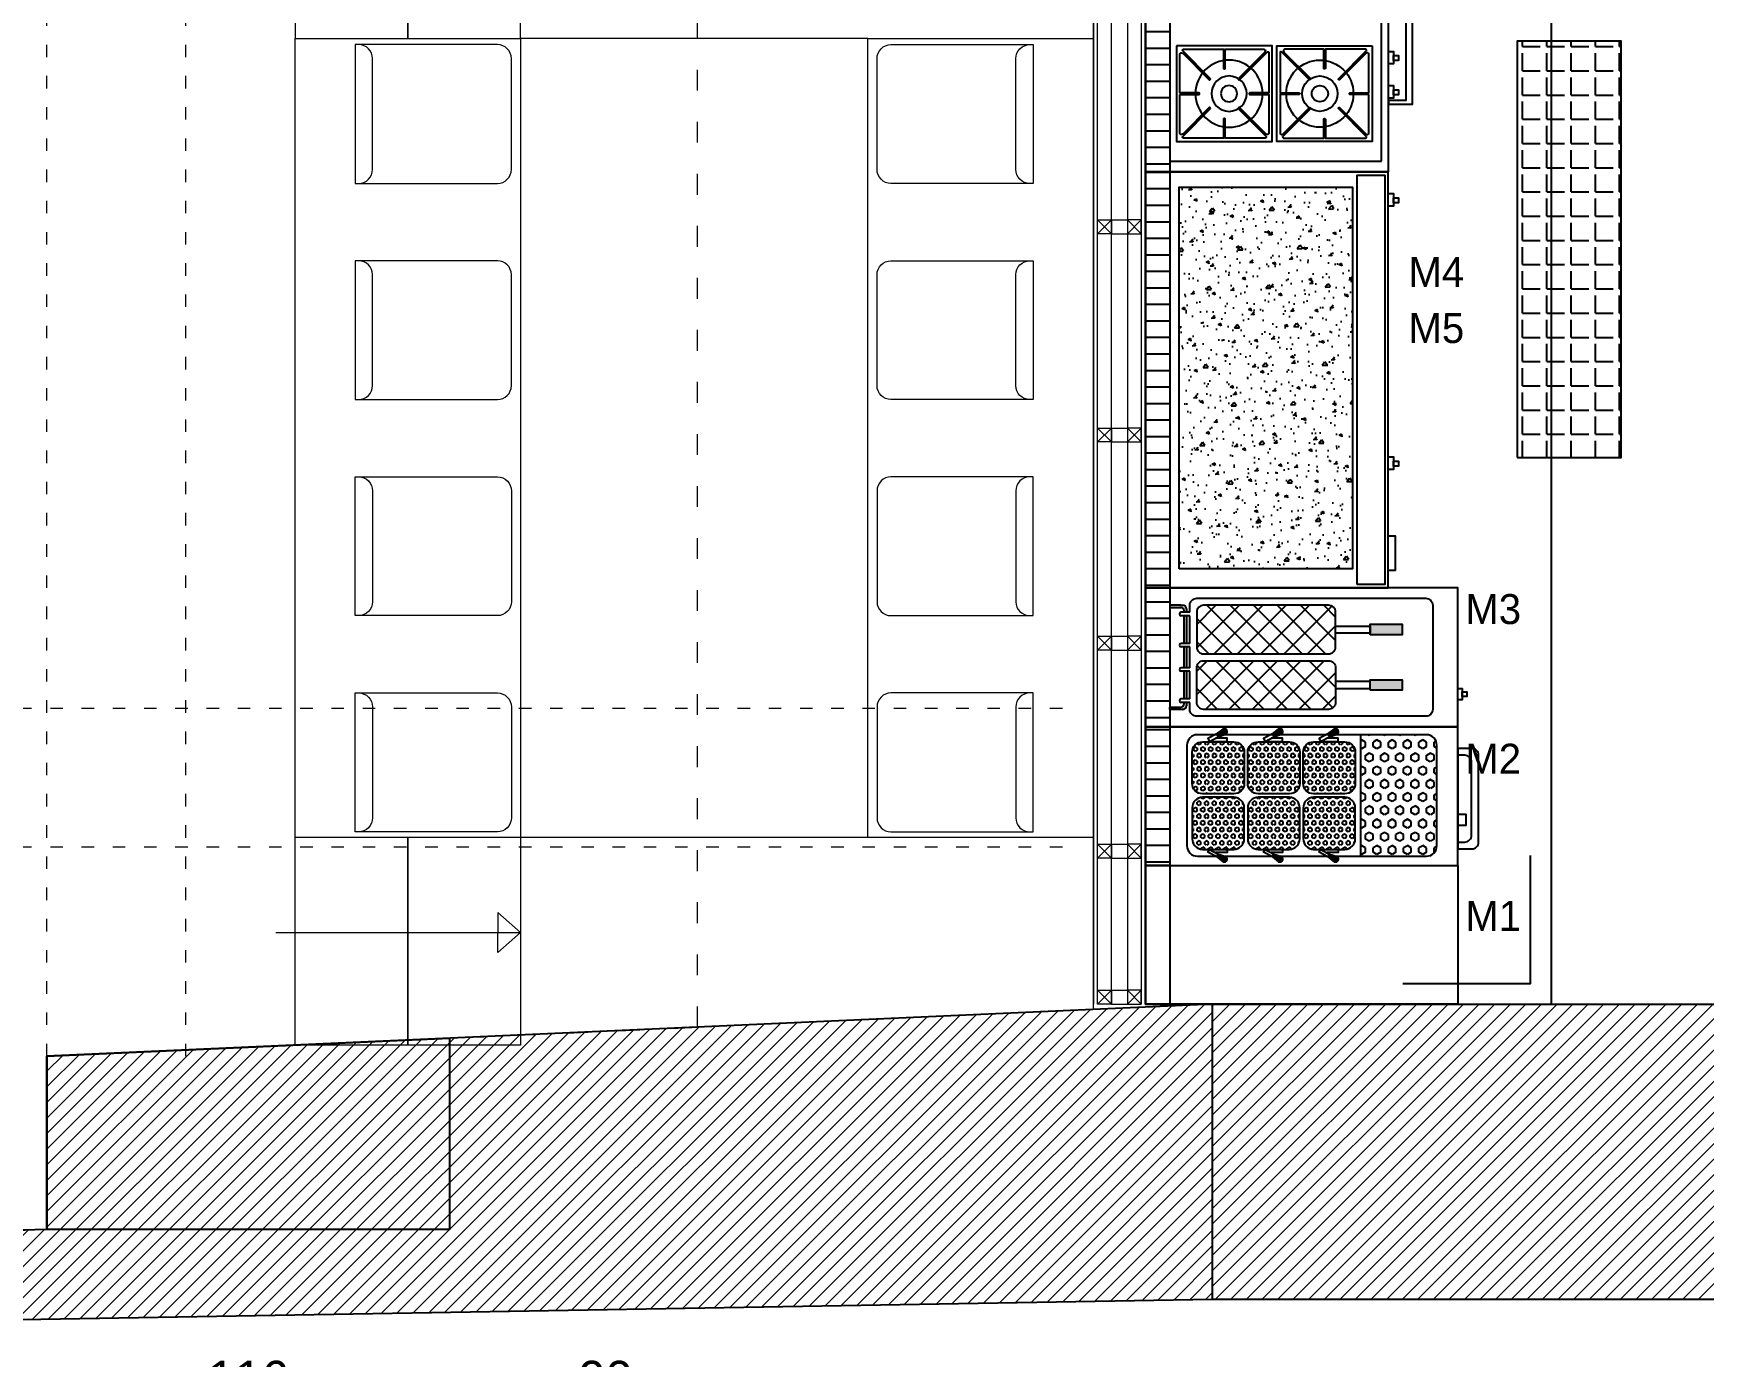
# Model space of a CAD drawing. Header units: inches. Extents: x -48537 to -45698, y 42532 to 44572.
# Drawn here: x -47294.6 to -46813.4, y 43263 to 43644.4 of the extents above; entities that cross this region are included whole.
import ezdxf
from ezdxf.enums import TextEntityAlignment as Align

# ---------------------------------------------------------------- set-up
doc = ezdxf.new("R2010")
doc.units = ezdxf.units.IN
doc.linetypes.add('ACAD_ISO03W100', pattern=[30, 12, -18])
doc.linetypes.add('DOT', pattern=[6.35, 0, -6.35])
for name, color, linetype, lineweight in [('A-KAPI NOKT', 35, 'DOT', 9), ('Auto-AhsapMobilya', 34, 'Continuous', 20), ('Auto-Alcipan', 41, 'Continuous', 20), ('Auto-Duvar', 193, 'Continuous', 25), ('Auto-Silik', 251, 'Continuous', 5), ('Auto-Silik_Cizgiler', 47, 'Continuous', 9), ('Auto-SilikCizgiler', 251, 'Continuous', 9), ('Auto-Tefris', 32, 'Continuous', 9)]:
    doc.layers.add(name, color=color, linetype=linetype, lineweight=lineweight)
doc.layers.add('S2000-002 Çizgi', color=7, linetype='Continuous')
doc.styles.get("Standard").update_dxf_attribs({"font": 'arial.ttf'})
doc.styles.add('TAKSİM', font='GOTHIC.TTF', dxfattribs={"height": 20})
doc.dimstyles.new('ölçü 1_50', dxfattribs={"dimtxt": 10, "dimasz": 5, "dimexe": 2, "dimexo": 5, "dimtad": 1, "dimdec": 0, "dimtxsty": 'Standard', "dimblk": 'ARCHTICK', "dimcen": 2.5, "dimclrd": 256, "dimclre": 256, "dimclrt": 256, "dimadec": 0, "dimazin": 0, "dimtfac": 1, "dimtdec": 0, "dimtmove": 0, "dimatfit": 3, "dimldrblk": 'ARCHTICK', "dimfxl": 1, "dimlwd": -1, "dimlwe": -1, "dimarcsym": 0})
pattern_1 = [(45, (-3543.4763, -4976.5224), (-3.367596, 3.367596), []), (135, (-3543.4763, -4976.5224), (-3.367596, -3.367596), [])]

# ---------------------------------------------------------------- blocks, each defined once
blk = doc.blocks.new('BMGJS')
at = {"layer": 'Auto-Tefris', "ltscale": 2}
blk.add_lwpolyline([(-37691.38, 53779.07), (-37659.38, 53779.07, 0.414214), (-37655.38, 53783.07), (-37655.38, 53824.07), (-37695.38, 53824.07), (-37695.38, 53783.07, 0.414214)], format="xyb", close=True, dxfattribs=at)
blk.add_lwpolyline([(-37695.38, 53824.07), (-37695.38, 53823.07, 0.414214), (-37691.38, 53819.07), (-37659.38, 53819.07, 0.414214), (-37655.38, 53823.07), (-37655.38, 53824.07)], format="xyb", dxfattribs=at)
blk = doc.blocks.new('ghjyuy')
at = {"layer": 'Auto-AhsapMobilya', "linetype": 'Continuous'}
blk.add_line((-52016.95, 52033.5), (-51951.95, 52033.5), dxfattribs=at)
for points in [[(-52187.51, 52301.23), (-52116.95, 52301.23), (-52123.52, 52307.02), (-52123.52, 52301.23)], [(-52187.51, 52301.23), (-52116.95, 52301.23), (-52123.52, 52295.44), (-52123.52, 52301.23)], [(-52187.51, 52006), (-52116.95, 52006), (-52123.52, 52011.79), (-52123.52, 52006)], [(-52187.51, 52006), (-52116.95, 52006), (-52123.52, 52000.22), (-52123.52, 52006)]]:
    blk.add_lwpolyline(points, dxfattribs=at)
at = {"layer": 'Auto-Silik', "linetype": 'Continuous'}
blk.add_line((-52116.95, 52323.5), (-51951.95, 52323.5), dxfattribs=at)
blk.add_lwpolyline([(-51951.95, 52323.5), (-51951.95, 51983.8), (-52181.95, 51973.5), (-52181.95, 52263.73), (-52116.95, 52263.73), (-52116.95, 52033.5), (-52016.95, 52033.5), (-52016.95, 52263.73), (-51951.95, 52263.73)], dxfattribs=at)
for points in [[(-52149.45, 52323.5), (-52181.95, 52323.5), (-52181.95, 52263.73), (-52149.45, 52263.73)], [(-52149.45, 52263.73), (-52116.95, 52263.73), (-52116.95, 52323.5), (-52149.45, 52323.5)], [(-52149.45, 51973.5), (-52181.95, 51973.5), (-52181.95, 52033.5), (-52149.45, 52033.5)], [(-52149.45, 52033.5), (-52116.95, 52033.5), (-52116.95, 51973.5), (-52149.45, 51973.5)]]:
    blk.add_lwpolyline(points, close=True, dxfattribs=at)
at = {"layer": 'Auto-Tefris', "ltscale": 2}
blk.add_lwpolyline([(-52116.95, 52263.73), (-52116.95, 52033.5), (-52016.95, 52033.5), (-52016.95, 52263.73)], close=True, dxfattribs=at)
at = {"layer": 'Auto-Silik'}
for p, rotation in [((1659.44, 89917.34), 90), ((1659.44, 89855.03), 90), ((-105793.33, 14441.97), 270), ((-105793.33, 14379.67), 270)]:
    blk.add_blockref('BMGJS', p, dxfattribs=dict(at, rotation=rotation))
at = {"layer": 'Auto-Silik', "xscale": -1}
for p, rotation in [((-105793.33, 89917.34), 270), ((-105793.33, 89855.03), 270), ((1659.44, 14441.97), 90), ((1659.44, 14379.67), 90)]:
    blk.add_blockref('BMGJS', p, dxfattribs=dict(at, rotation=rotation))
blk = doc.blocks.new('_ARCHTICK')
at = {"color": 0, "linetype": 'ByBlock', "const_width": 0.15}
blk.add_lwpolyline([(-0.5, -0.5), (0.5, 0.5)], dxfattribs=at)
blk = doc.blocks.new('*D33')
at = {"layer": 'Auto-AhsapMobilya', "transparency": 16777216}
for p, q in [((-47290.72, 43255.98), (-47290.72, 43248.98)), ((-47174.72, 43255.98), (-47174.72, 43248.98)), ((-47290.72, 43250.98), (-47174.72, 43250.98))]:
    blk.add_line(p, q, dxfattribs=at)
at = {"layer": 'DEFPOINTS', "color": 0, "linetype": 'Continuous', "transparency": 16777216}
for p in [(-47290.72, 43267.33), (-47174.72, 43267.33), (-47174.72, 43250.98)]:
    blk.add_point(p, dxfattribs=at)
at = {"layer": 'Auto-AhsapMobilya', "linetype": 'Continuous', "transparency": 16777216, "xscale": 5, "yscale": 5, "zscale": 5, "rotation": 180}
blk.add_blockref('_ARCHTICK', (-47290.72, 43250.98), dxfattribs=at)
at = {"layer": 'Auto-AhsapMobilya', "linetype": 'Continuous', "transparency": 16777216, "xscale": 5, "yscale": 5, "zscale": 5}
blk.add_blockref('_ARCHTICK', (-47174.72, 43250.98), dxfattribs=at)
at = {"layer": 'Auto-AhsapMobilya', "linetype": 'Continuous', "transparency": 16777216, "insert": (-47232.72, 43256.71), "char_height": 10, "attachment_point": 5}
blk.add_mtext('116', dxfattribs=at)
blk = doc.blocks.new('*D34')
at = {"layer": 'Auto-AhsapMobilya', "transparency": 16777216}
for p, q in [((-47174.72, 43255.98), (-47174.72, 43248.98)), ((-47084.72, 43255.98), (-47084.72, 43248.98)), ((-47174.72, 43250.98), (-47084.72, 43250.98))]:
    blk.add_line(p, q, dxfattribs=at)
at = {"layer": 'DEFPOINTS', "color": 0, "linetype": 'Continuous', "transparency": 16777216}
for p in [(-47174.72, 43267.33), (-47084.72, 43267.33), (-47084.72, 43250.98)]:
    blk.add_point(p, dxfattribs=at)
at = {"layer": 'Auto-AhsapMobilya', "linetype": 'Continuous', "transparency": 16777216, "xscale": 5, "yscale": 5, "zscale": 5, "rotation": 180}
blk.add_blockref('_ARCHTICK', (-47174.72, 43250.98), dxfattribs=at)
at = {"layer": 'Auto-AhsapMobilya', "linetype": 'Continuous', "transparency": 16777216, "xscale": 5, "yscale": 5, "zscale": 5}
blk.add_blockref('_ARCHTICK', (-47084.72, 43250.98), dxfattribs=at)
at = {"layer": 'Auto-AhsapMobilya', "linetype": 'Continuous', "transparency": 16777216, "insert": (-47129.72, 43256.71), "char_height": 10, "attachment_point": 5}
blk.add_mtext('90', dxfattribs=at)
blk = doc.blocks.new('A$C276B0005')
at = {"layer": 'S2000-002 Çizgi'}
h = blk.add_hatch(dxfattribs=at)
h.set_pattern_fill('ANSI31', color=256, scale=1.5, angle=45, style=0)
h.set_pattern_definition([(90, (-3652.638, -4968.124), (-4.7625, 9e-16), [])])
h.paths.add_polyline_path([(40, 89), (40, 96), (0, 96), (0, 89)])
h = blk.add_hatch(dxfattribs=at)
h.set_pattern_fill('HEX', color=256, scale=0.2, style=0)
h.set_pattern_definition([(0, (-3709.3885, -4944.9235), (0, 1.099852), [0.635, -1.27]), (120, (-3709.3885, -4944.9235), (-0.95249977, -0.549926), [0.635, -1.27]), (60, (-3708.7535, -4944.9235), (-0.95249977, 0.549926), [0.635, -1.27])])
h.paths.add_polyline_path([(7.64, 82.53, 0.414214), (4.64, 79.53), (4.64, 70.53, 0.414214), (7.64, 67.53), (16.64, 67.53, 0.414214), (19.64, 70.53), (19.64, 79.53, 0.414214), (16.64, 82.53)])
h = blk.add_hatch(dxfattribs=at)
h.set_pattern_fill('HEX', color=256, scale=0.2, style=0)
h.set_pattern_definition([(180, (3749.6625, -4944.9235), (0, 1.099852), [0.635, -1.27]), (60, (3749.6625, -4944.9235), (0.95249977, -0.549926), [0.635, -1.27]), (120, (3749.0275, -4944.9235), (0.95249977, 0.549926), [0.635, -1.27])])
h.paths.add_polyline_path([(23.64, 82.53, 0.414214), (20.64, 79.53), (20.64, 70.53, 0.414214), (23.64, 67.53), (32.64, 67.53, 0.414214), (35.64, 70.53), (35.64, 79.53, 0.414214), (32.64, 82.53)])
for points in [[(3.29, 75.03), (2.46, 75.46), (1.08, 73.64, 1), (2.56, 72.86)], [(37.81, 72.86, 1), (39.28, 73.64), (37.9, 75.46), (37.07, 75.03)], [(3.29, 58.99), (2.46, 59.43), (1.08, 57.61, 1), (2.56, 56.83)], [(37.81, 56.83, 1), (39.28, 57.61), (37.9, 59.43), (37.07, 58.99)], [(3.29, 42.96), (2.46, 43.4), (1.08, 41.58, 1), (2.56, 40.79)], [(37.81, 40.79, 1), (39.28, 41.58), (37.9, 43.4), (37.07, 42.96)]]:
    blk.add_hatch(color=256, dxfattribs=at).paths.add_polyline_path(points)
h = blk.add_hatch(dxfattribs=at)
h.set_pattern_fill('HEX', color=256, scale=0.2, style=0)
h.set_pattern_definition([(0, (-3709.3885, -4960.9235), (0, 1.099852), [0.635, -1.27]), (120, (-3709.3885, -4960.9235), (-0.95249977, -0.549926), [0.635, -1.27]), (60, (-3708.7535, -4960.9235), (-0.95249977, 0.549926), [0.635, -1.27])])
h.paths.add_polyline_path([(7.64, 66.53, 0.414214), (4.64, 63.53), (4.64, 54.53, 0.414214), (7.64, 51.53), (16.64, 51.53, 0.414214), (19.64, 54.53), (19.64, 63.53, 0.414214), (16.64, 66.53)])
h = blk.add_hatch(dxfattribs=at)
h.set_pattern_fill('HEX', color=256, scale=0.2, style=0)
h.set_pattern_definition([(180, (3749.6625, -4960.9235), (0, 1.099852), [0.635, -1.27]), (60, (3749.6625, -4960.9235), (0.95249977, -0.549926), [0.635, -1.27]), (120, (3749.0275, -4960.9235), (0.95249977, 0.549926), [0.635, -1.27])])
h.paths.add_polyline_path([(23.64, 66.53, 0.414214), (20.64, 63.53), (20.64, 54.53, 0.414214), (23.64, 51.53), (32.64, 51.53, 0.414214), (35.64, 54.53), (35.64, 63.53, 0.414214), (32.64, 66.53)])
h = blk.add_hatch(dxfattribs=at)
h.set_pattern_fill('HEX', color=256, scale=0.2, style=0)
h.set_pattern_definition([(0, (-3709.3885, -4976.9235), (0, 1.099852), [0.635, -1.27]), (120, (-3709.3885, -4976.9235), (-0.95249977, -0.549926), [0.635, -1.27]), (60, (-3708.7535, -4976.9235), (-0.95249977, 0.549926), [0.635, -1.27])])
h.paths.add_polyline_path([(7.64, 50.53, 0.414214), (4.64, 47.53), (4.64, 38.53, 0.414214), (7.64, 35.53), (16.64, 35.53, 0.414214), (19.64, 38.53), (19.64, 47.53, 0.414214), (16.64, 50.53)])
h = blk.add_hatch(dxfattribs=at)
h.set_pattern_fill('HEX', color=256, scale=0.2, style=0)
h.set_pattern_definition([(180, (3749.6625, -4976.9235), (0, 1.099852), [0.635, -1.27]), (60, (3749.6625, -4976.9235), (0.95249977, -0.549926), [0.635, -1.27]), (120, (3749.0275, -4976.9235), (0.95249977, 0.549926), [0.635, -1.27])])
h.paths.add_polyline_path([(23.64, 50.53, 0.414214), (20.64, 47.53), (20.64, 38.53, 0.414214), (23.64, 35.53), (32.64, 35.53, 0.414214), (35.64, 38.53), (35.64, 47.53, 0.414214), (32.64, 50.53)])
h = blk.add_hatch(dxfattribs=at)
h.set_pattern_fill('HEX', color=256, scale=0.4, style=0)
h.set_pattern_definition([(0, (-3709.8885, -4938.4235), (0, 2.199704), [1.27, -2.54]), (120, (-3709.8885, -4938.4235), (-1.90499954, -1.099852), [1.27, -2.54]), (60, (-3708.6185, -4938.4235), (-1.90499954, 1.099852), [1.27, -2.54])])
h.paths.add_polyline_path([(2.68, 34.03), (2.68, 15.03, 0.414214), (5.68, 12.03), (34.68, 12.03, 0.414214), (37.68, 15.03), (37.68, 34.03)])
for p, q in [((2.46, 75.46), (1.08, 73.64)), ((2.46, 75.46), (3.29, 75.03)), ((3.29, 75.03), (2.56, 72.86)), ((37.9, 75.46), (37.07, 75.03)), ((37.07, 75.03), (37.81, 72.86)), ((37.9, 75.46), (39.28, 73.64)), ((2.46, 59.43), (1.08, 57.61)), ((2.46, 59.43), (3.29, 58.99)), ((3.29, 58.99), (2.56, 56.83)), ((37.9, 59.43), (37.07, 58.99)), ((37.07, 58.99), (37.81, 56.83)), ((37.9, 59.43), (39.28, 57.61)), ((2.46, 43.4), (1.08, 41.58)), ((2.46, 43.4), (3.29, 42.96)), ((37.9, 43.4), (37.07, 42.96)), ((37.9, 43.4), (39.28, 41.58)), ((3.29, 42.96), (2.56, 40.79)), ((37.07, 42.96), (37.81, 40.79)), ((37.68, 34.03), (2.68, 34.03))]:
    blk.add_line(p, q, dxfattribs=at)
for points in [[(0, 6), (40, 6), (40, 96), (0, 96)], [(0, 96), (40, 96), (40, 89), (0, 89)], [(11.5, 6), (14.78, 6), (14.78, 3.69), (11.5, 3.69)]]:
    blk.add_lwpolyline(points, close=True, dxfattribs=at)
for points in [[(37.68, 34.03), (37.68, 81.03, 0.414214), (34.68, 84.03), (5.68, 84.03, 0.414214), (2.68, 81.03), (2.68, 43.68)], [(2.68, 43.68), (2.68, 15.03, 0.414214), (5.68, 12.03), (34.68, 12.03, 0.414214), (37.68, 15.03), (37.68, 43.6)]]:
    blk.add_lwpolyline(points, format="xyb", dxfattribs=at)
for points in [[(7.64, 67.53), (16.64, 67.53, 0.414214), (19.64, 70.53), (19.64, 79.53, 0.414214), (16.64, 82.53), (7.64, 82.53, 0.414214), (4.64, 79.53), (4.64, 70.53, 0.414214)], [(32.64, 67.53), (23.64, 67.53, -0.414214), (20.64, 70.53), (20.64, 79.53, -0.414214), (23.64, 82.53), (32.64, 82.53, -0.414214), (35.64, 79.53), (35.64, 70.53, -0.414214)], [(7.64, 51.53), (16.64, 51.53, 0.414214), (19.64, 54.53), (19.64, 63.53, 0.414214), (16.64, 66.53), (7.64, 66.53, 0.414214), (4.64, 63.53), (4.64, 54.53, 0.414214)], [(32.64, 51.53), (23.64, 51.53, -0.414214), (20.64, 54.53), (20.64, 63.53, -0.414214), (23.64, 66.53), (32.64, 66.53, -0.414214), (35.64, 63.53), (35.64, 54.53, -0.414214)], [(7.64, 35.53), (16.64, 35.53, 0.414214), (19.64, 38.53), (19.64, 47.53, 0.414214), (16.64, 50.53), (7.64, 50.53, 0.414214), (4.64, 47.53), (4.64, 38.53, 0.414214)], [(32.64, 35.53), (23.64, 35.53, -0.414214), (20.64, 38.53), (20.64, 47.53, -0.414214), (23.64, 50.53), (32.64, 50.53, -0.414214), (35.64, 47.53), (35.64, 38.53, -0.414214)], [(6.75, 0), (31.75, 0, 0.414214), (33.75, 2), (33.75, 6), (4.75, 6), (4.75, 2, 0.414214)], [(8.75, 2), (29.75, 2, 0.414214), (31.75, 4), (31.75, 6), (6.75, 6), (6.75, 4, 0.414214)]]:
    blk.add_lwpolyline(points, format="xyb", close=True, dxfattribs=at)
for points in [[(2.46, 75.46), (3.81, 78.01), (4.64, 77.57), (3.29, 75.03)], [(4.64, 77.57), (4.64, 72.49), (3.71, 72.49), (3.71, 75.81)], [(37.9, 75.46), (36.55, 78.01), (35.72, 77.57), (37.07, 75.03)], [(35.72, 77.57), (35.72, 72.49), (36.66, 72.49), (36.66, 75.81)], [(4.64, 73.08), (4.64, 72.49)], [(35.72, 73.08), (35.72, 72.49)], [(2.46, 59.43), (3.81, 61.97), (4.64, 61.54), (3.29, 58.99)], [(4.64, 61.54), (4.64, 56.46), (3.71, 56.46), (3.71, 59.78)], [(37.9, 59.43), (36.55, 61.97), (35.72, 61.54), (37.07, 58.99)], [(35.72, 61.54), (35.72, 56.46), (36.66, 56.46), (36.66, 59.78)], [(4.64, 57.05), (4.64, 56.46)], [(35.72, 57.05), (35.72, 56.46)], [(2.46, 43.4), (3.81, 45.94), (4.64, 45.51), (3.29, 42.96)], [(4.64, 45.51), (4.64, 40.43), (3.71, 40.43), (3.71, 43.75)], [(37.9, 43.4), (36.55, 45.94), (35.72, 45.51), (37.07, 42.96)], [(35.72, 45.51), (35.72, 40.43), (36.66, 40.43), (36.66, 43.75)], [(4.64, 41.02), (4.64, 40.43)], [(35.72, 41.02), (35.72, 40.43)]]:
    blk.add_lwpolyline(points, dxfattribs=at)
for centre, start, end in [((1.82, 73.25), 133.494, 350.6199), ((38.54, 73.25), 189.3801, 46.506), ((1.82, 57.22), 133.494, 350.6199), ((38.54, 57.22), 189.3801, 46.506), ((1.82, 41.19), 133.494, 350.6199), ((38.54, 41.19), 189.3801, 46.506)]:
    blk.add_arc(centre, 0.835, start, end, dxfattribs=at)
blk = doc.blocks.new('A$C755B416A')
at = {"layer": 'S2000-002 Çizgi'}
h = blk.add_hatch(dxfattribs=at)
h.set_pattern_fill('ANSI31', color=256, scale=1.5, angle=45, style=0)
h.set_pattern_definition([(90, (-3458.603, -4973.7387), (-4.7625, 9e-16), [])])
h.paths.add_polyline_path([(0, 92.62), (0, 85.62), (40, 85.62), (40, 92.62)])
h = blk.add_hatch(color=256, dxfattribs=at)
h.paths.add_polyline_path([(35, 81.8), (35, 82.44), (35, 85.62), (34.36, 85.62), (34.36, 82.44, -0.414214), (33.36, 81.44), (33, 81.44), (33, 80.8), (34, 80.8, 0.414214)])
h.paths.add_polyline_path([(32, 81.44), (24, 81.44), (24, 80.8), (32, 80.8)])
h.paths.add_polyline_path([(23, 81.44), (17, 81.44), (17, 80.8), (23, 80.8)])
h.paths.add_polyline_path([(16, 81.44), (8, 81.44), (8, 80.8), (16, 80.8)])
h.paths.add_polyline_path([(5.64, 82.44), (5.64, 85.62), (5, 85.62), (5, 81.8, 0.414214), (6, 80.8), (6.64, 80.8), (7, 80.8), (7, 81.44), (6.64, 81.44, -0.414214)])
h = blk.add_hatch(dxfattribs=at)
h.set_pattern_fill('ANSI37', color=256, scale=1.5, style=0)
h.set_pattern_definition(pattern_1)
h.paths.add_polyline_path([(19, 75.84, 0.414214), (17, 77.84), (7, 77.84, 0.414214), (5, 75.84), (5, 39.84, 0.414214), (7, 37.84), (17, 37.84, 0.414214), (19, 39.84)])
h = blk.add_hatch(dxfattribs=at)
h.set_pattern_fill('ANSI37', color=256, scale=1.5, style=0)
h.set_pattern_definition(pattern_1)
h.paths.add_polyline_path([(35, 75.84, 0.414214), (33, 77.84), (23, 77.84, 0.414214), (21, 75.84), (21, 39.84, 0.414214), (23, 37.84), (33, 37.84, 0.414214), (35, 39.84)])
for points in [[(10.49, 27.84), (13.51, 27.84), (13.51, 18.68), (10.49, 18.68)], [(26.49, 27.84), (29.51, 27.84), (29.51, 18.68), (26.49, 18.68)]]:
    blk.add_hatch(color=256, dxfattribs=at).paths.add_polyline_path(points)
for p, q in [((5, 81.8), (5, 85.62)), ((5, 85.62), (5.64, 85.62)), ((5.64, 85.62), (5.64, 82.44)), ((7, 79.84), (7, 82.32)), ((8, 79.84), (8, 82.32)), ((16, 79.84), (16, 82.32)), ((17, 79.84), (17, 82.32)), ((23, 79.84), (23, 82.32)), ((24, 79.84), (24, 82.32)), ((32, 79.84), (32, 82.32)), ((33, 79.84), (33, 82.32)), ((34.36, 85.62), (34.36, 82.44)), ((35, 85.62), (34.36, 85.62)), ((35, 82.44), (35, 85.62)), ((35, 82.44), (35, 81.8)), ((6.64, 80.8), (6, 80.8)), ((6.64, 81.44), (7, 81.44)), ((7, 80.8), (6.64, 80.8)), ((8, 81.44), (16, 81.44)), ((16, 80.8), (8, 80.8)), ((17, 81.44), (23, 81.44)), ((23, 80.8), (17, 80.8)), ((24, 81.44), (32, 81.44)), ((32, 80.8), (24, 80.8)), ((33, 81.44), (33.36, 81.44)), ((34, 80.8), (33, 80.8))]:
    blk.add_line(p, q, dxfattribs=at)
for points in [[(0, 2.62), (40, 2.62), (40, 92.62), (0, 92.62)], [(0, 92.62), (40, 92.62), (40, 85.62), (0, 85.62)], [(11, 37.84), (11, 27.84), (13, 27.84), (13, 37.84)], [(29, 37.84), (29, 27.84), (27, 27.84), (27, 37.84)], [(10.49, 27.84), (13.51, 27.84), (13.51, 18.68), (10.49, 18.68)], [(26.49, 27.84), (29.51, 27.84), (29.51, 18.68), (26.49, 18.68)], [(7.71, 2.62), (10.99, 2.62), (10.99, 1.31), (7.71, 1.31)], [(8.7, 1.31), (10.01, 1.31), (10.01, 0), (8.7, 0)]]:
    blk.add_lwpolyline(points, close=True, dxfattribs=at)
for points in [[(29, 9.84), (5, 9.84, -0.414214), (3, 11.84), (3, 77.84, -0.414214), (5, 79.84), (7, 79.84)], [(33, 79.84), (35, 79.84, -0.414214), (37, 77.84), (37, 11.84, -0.414214), (35, 9.84), (29, 9.84)]]:
    blk.add_lwpolyline(points, format="xyb", dxfattribs=at)
for points in [[(7, 77.84), (17, 77.84, -0.414214), (19, 75.84), (19, 39.84, -0.414214), (17, 37.84), (7, 37.84, -0.414214), (5, 39.84), (5, 75.84, -0.414214)], [(33, 77.84), (23, 77.84, 0.414214), (21, 75.84), (21, 39.84, 0.414214), (23, 37.84), (33, 37.84, 0.414214), (35, 39.84), (35, 75.84, 0.414214)]]:
    blk.add_lwpolyline(points, format="xyb", close=True, dxfattribs=at)
for points in [[(8, 79.84), (16, 79.84)], [(17, 79.84), (23, 79.84)], [(24, 79.84), (32, 79.84)]]:
    blk.add_lwpolyline(points, dxfattribs=at)
for centre, radius, start, end in [((6.64, 82.44), 1, 180, 270), ((7.5, 82.32), 0.5, 0, 180), ((16.5, 82.32), 0.5, 0, 180), ((23.5, 82.32), 0.5, 0, 180), ((32.5, 82.32), 0.5, 0, 180), ((33.36, 82.44), 1, 270, 0), ((6, 81.8), 1, 180, 270), ((34, 81.8), 1, 270, 0)]:
    blk.add_arc(centre, radius, start, end, dxfattribs=at)
blk = doc.blocks.new('A$C604B7618')
at = {"layer": 'S2000-002 Çizgi'}
blk.add_lwpolyline([(0, 30.57), (30.57, 30.57), (30.57, 0), (0, 0), (0, 30.57)], dxfattribs=at)
blk.add_lwpolyline([(15.55, 29.52), (15.55, 23.44, -0.414214), (15.34, 23.23), (15.23, 23.23, -0.414214), (15.02, 23.44), (15.02, 29.52), (2.68, 29.52, 0.668179), (2.31, 28.63), (10.81, 20.13, -0.810443), (10.38, 19.82), (1.59, 28.61, 0.668179), (1.05, 28.39), (1.05, 15.55), (7.13, 15.55, -0.414214), (7.34, 15.34), (7.34, 15.23, -0.414214), (7.13, 15.02), (1.05, 15.02), (1.05, 2.68, 0.668179), (1.94, 2.31), (10.43, 10.81, -0.810443), (10.75, 10.38), (1.96, 1.59, 0.668179), (2.18, 1.05), (15.02, 1.05), (15.02, 7.13, -0.414214), (15.23, 7.34), (15.34, 7.34, -0.414214), (15.55, 7.13), (15.55, 1.05), (27.88, 1.05, 0.668179), (28.26, 1.94), (19.76, 10.43, -0.810443), (20.19, 10.75), (28.98, 1.96, 0.668179), (29.52, 2.18), (29.52, 15.02), (23.44, 15.02, -0.414214), (23.23, 15.23), (23.23, 15.34, -0.414214), (23.44, 15.55), (29.52, 15.55), (29.52, 28.39, 0.668179), (28.98, 28.61), (20.19, 19.82, -0.810443), (19.76, 20.13), (28.26, 28.63, 0.668179), (27.88, 29.52)], format="xyb", close=True, dxfattribs=at)
for radius in [10.75, 5.66, 2.6]:
    blk.add_circle((15.28, 13.8), radius, dxfattribs=at)
blk = doc.blocks.new('A$C65570A91')
at = {"layer": 'S2000-002 Çizgi'}
h = blk.add_hatch(dxfattribs=at)
h.set_pattern_fill('ANSI31', color=256, scale=1.5, angle=45, style=0)
h.set_pattern_definition([(90, (-2508.419, -6408.717), (-4.7625, 9e-16), [])])
h.paths.add_polyline_path([(0, 77), (0, 70), (80, 70), (80, 77)])
for points in [[(80, 70), (0, 70), (0, 77), (80, 77)], [(0, 7), (80, 7), (80, 77), (0, 77)], [(3, 9), (77, 9), (77, 70), (3, 70)], [(21.2, 7), (24.84, 7), (24.84, 5.54), (21.2, 5.54)], [(22.17, 5.54), (23.62, 5.54), (23.62, 4.08), (22.17, 4.08)], [(31.05, 7), (34.69, 7), (34.69, 5.54), (31.05, 5.54)], [(32.02, 5.54), (33.47, 5.54), (33.47, 4.08), (32.02, 4.08)], [(44.56, 7), (48.2, 7), (48.2, 5.54), (44.56, 5.54)], [(45.52, 5.54), (46.98, 5.54), (46.98, 4.08), (45.52, 4.08)], [(55.2, 7), (58.84, 7), (58.84, 5.54), (55.2, 5.54)], [(56.16, 5.54), (57.62, 5.54), (57.62, 4.08), (56.16, 4.08)]]:
    blk.add_lwpolyline(points, close=True, dxfattribs=at)
blk.add_lwpolyline([(19.49, 7), (19.49, 0), (60.51, 0), (60.51, 7), (59.51, 7), (59.51, 2), (20.49, 2), (20.49, 7), (19.49, 7)], dxfattribs=at)
at = {"layer": 'S2000-002 Çizgi', "yscale": 0.8999999999996362}
for p, xscale, zscale in [((36.24, 40.49), -0.8999999999996362, 0.9), ((43.76, 40.49), 0.8999999999996362, 0.8999999999996362)]:
    blk.add_blockref('A$C604B7618', p, dxfattribs=dict(at, xscale=xscale, zscale=zscale))
at = {"layer": 'S2000-002 Çizgi', "yscale": 0.8999999999996362, "rotation": 180}
for p, xscale, zscale in [((36.24, 39.15), 0.8999999999996362, 0.8999999999996362), ((43.76, 39.15), -0.8999999999996362, 0.9)]:
    blk.add_blockref('A$C604B7618', p, dxfattribs=dict(at, xscale=xscale, zscale=zscale))
blk = doc.blocks.new('A$C552A16AB')
at = {"layer": 'S2000-002 Çizgi'}
h = blk.add_hatch(dxfattribs=at)
h.set_pattern_fill('ANSI31', color=256, scale=1.5, angle=45, style=0)
h.set_pattern_definition([(90, (-4825.414, -5279.878), (-4.7625, 9e-16), [])])
h.paths.add_polyline_path([(120, 65.92), (120, 72.92), (0, 72.92), (0, 65.92)])
h = blk.add_hatch(dxfattribs=at)
h.set_pattern_fill('AR-CONC', color=256, scale=0.05, angle=45, style=0)
h.set_pattern_definition([(95, (-2766.7265, -4986.208), (7.0047325, 5.877669), [0.9525, -10.4775]), (40, (-2766.7265, -4986.208), (-8.000894, 5.50885), [0.762, -8.382]), (145.451, (-2766.143, -4985.718), (-0.996108, 11.386512), [0.8095, -8.9045]), (91.1842, (-2768.523, -4984.412), (11.070512, 8.09767), [1.42875, -15.71625]), (141.6356, (-2767.6, -4983.737), (-0.354307, 17.141322), [1.21425, -13.35675]), (36.184, (-2768.523, -4984.412), (-0.35428, 17.14132), [1.143, -12.573]), (66, (-2767.1755, -4983.963), (8.976028, 1.744763), [0.9525, -10.4775]), (11, (-2767.1755, -4983.963), (-4.326996, 8.69706), [0.762, -8.382]), (116.4514, (-2766.4275, -4983.817), (4.649002, 10.441823), [0.8095, -8.9045]), (82.5, (-2766.7265, -4986.2078), (-2.8802735, 3.0986707), [0, -8.2804, 0, -8.509, 0, -8.41375]), (52.5, (-2766.7265, -4986.208), (-1.1794864, 5.90435), [0, -4.8514, 0, -8.0899, 0, -3.20675]), (12.5, (-2768.729, -4988.2104), (4.9963932, 4.5913098), [0, -3.175, 0, -9.906, 0, -13.1445]), (2.5, (-2769.627, -4989.1084), (4.338195, 6.1361196), [0, -4.1275, 0, -6.5786, 0, -9.3345])])
h.paths.add_polyline_path([(115.53, 13.21), (115.53, 63.21), (5.53, 63.21), (5.53, 13.21)])
for points in [[(0, 2.92), (120, 2.92), (120, 72.92), (0, 72.92)], [(0, 72.92), (120, 72.92), (120, 65.92), (0, 65.92)], [(5.53, 63.21), (115.53, 63.21), (115.53, 13.21), (5.53, 13.21)], [(1, 11.92), (119, 11.92), (119, 3.92), (1, 3.92)], [(5, 2.92), (15, 2.92), (15, 0.92), (5, 0.92)], [(34.12, 2.92), (37.77, 2.92), (37.77, 1.46), (34.12, 1.46)], [(35.09, 1.46), (36.55, 1.46), (36.55, 0), (35.09, 0)], [(110.06, 2.92), (113.7, 2.92), (113.7, 1.46), (110.06, 1.46)], [(111.02, 1.46), (112.48, 1.46), (112.48, 0), (111.02, 0)]]:
    blk.add_lwpolyline(points, close=True, dxfattribs=at)

msp = doc.modelspace()

# ---------------------------------------------------------------- hatches: boundary and pattern name
at = {"layer": 'Auto-Silik_Cizgiler'}
h = msp.add_hatch(dxfattribs=at)
h.set_pattern_fill('ANSI31', color=256, angle=360)
h.set_pattern_definition([(45, (-109499.425, 9392.896), (-2.24506403, 2.24506403), [])])
h.paths.add_polyline_path([(-46954.83, 43364.58), (-47290.72, 43349.58), (-47290.72, 43299.58), (-47832.72, 43284.58), (-47832.72, 43264.58), (-46954.83, 43279.58)])
h = msp.add_hatch(dxfattribs=at)
h.set_pattern_fill('ANSI31', color=256, angle=360)
h.paths.add_polyline_path([(-46634.2, 43279.58), (-46634.2, 43364.58), (-46954.83, 43364.58), (-46954.83, 43279.58)])
at = {"layer": 'S2000-002 Çizgi'}
h = msp.add_hatch(dxfattribs=at)
h.set_pattern_fill('ANGLE', color=256)
h.set_pattern_definition([(0, (-380.3365, 61.221), (0, 6.985), [5.08, -1.905]), (90, (-380.3365, 61.221), (-6.985, 4e-16), [5.08, -1.905])])
h.paths.add_polyline_path([(-46837.13, 43642.22), (-46867.13, 43642.22), (-46867.13, 43522.22), (-46837.13, 43522.22)])

# ---------------------------------------------------------------- linework, layer by layer
at = {"layer": 'A-KAPI NOKT', "linetype": 'ACAD_ISO03W100', "ltscale": 0.3}
for p, q in [((-47290.72, 43349.58), (-47290.72, 43899.58)), ((-47250.72, 43349.58), (-47250.72, 43899.58)), ((-48387.72, 43449.92), (-46994.72, 43449.92)), ((-48387.72, 43409.92), (-46994.72, 43409.92))]:
    msp.add_line(p, q, dxfattribs=at)
at = {"layer": 'Auto-Alcipan'}
for p, q in [((-46989.2, 43889.08), (-46989.2, 43364.58)), ((-46974.2, 43889.08), (-46974.2, 43364.58))]:
    msp.add_line(p, q, dxfattribs=at)
for points in [[(-46989.2, 43364.58), (-46989.2, 43766.58), (-46974.2, 43766.58), (-46974.2, 43364.58)], [(-46988, 43364.58), (-46988, 43765.38), (-46975.4, 43765.38), (-46975.4, 43364.58)]]:
    msp.add_lwpolyline(points, dxfattribs=at)
at = {"layer": 'Auto-Duvar', "ltscale": 2}
for p, q in [((-46954.83, 43364.58), (-46384.2, 43364.58)), ((-46954.83, 43279.58), (-46634.2, 43279.58))]:
    msp.add_line(p, q, dxfattribs=at)
msp.add_lwpolyline([(-46954.83, 43364.58), (-47290.72, 43349.58), (-47290.72, 43299.58), (-47832.72, 43284.58), (-47832.72, 43264.58), (-46954.83, 43279.58), (-46954.83, 43364.58)], dxfattribs=at)
msp.add_lwpolyline([(-47290.72, 43299.58), (-47290.72, 43349.58), (-47174.72, 43354.76), (-47174.72, 43299.58)], close=True, dxfattribs=at)
at = {"layer": 'Auto-Silik', "linetype": 'Continuous'}
for p, q in [((-46984, 43586.67), (-46988, 43590.67)), ((-46984, 43590.67), (-46988, 43586.67)), ((-46984, 43590.67), (-46979.4, 43590.67)), ((-46975.4, 43586.67), (-46979.4, 43590.67)), ((-46975.4, 43590.67), (-46979.4, 43586.67)), ((-46984, 43586.67), (-46979.4, 43586.67)), ((-46984, 43526.67), (-46988, 43530.67)), ((-46984, 43530.67), (-46988, 43526.67)), ((-46984, 43530.67), (-46979.4, 43530.67)), ((-46975.4, 43526.67), (-46979.4, 43530.67)), ((-46975.4, 43530.67), (-46979.4, 43526.67)), ((-46984, 43526.67), (-46979.4, 43526.67)), ((-46984, 43466.67), (-46988, 43470.67)), ((-46984, 43470.67), (-46988, 43466.67)), ((-46984, 43470.67), (-46979.4, 43470.67)), ((-46975.4, 43466.67), (-46979.4, 43470.67)), ((-46975.4, 43470.67), (-46979.4, 43466.67)), ((-46984, 43466.67), (-46979.4, 43466.67)), ((-46984, 43406.67), (-46988, 43410.67)), ((-46984, 43410.67), (-46988, 43406.67)), ((-46984, 43410.67), (-46979.4, 43410.67)), ((-46975.4, 43406.67), (-46979.4, 43410.67)), ((-46975.4, 43410.67), (-46979.4, 43406.67)), ((-46984, 43406.67), (-46979.4, 43406.67)), ((-46984, 43364.58), (-46988, 43368.58)), ((-46984, 43368.58), (-46988, 43364.58)), ((-46984, 43368.58), (-46979.4, 43368.58)), ((-46975.4, 43364.58), (-46979.4, 43368.58)), ((-46975.4, 43368.58), (-46979.4, 43364.58)), ((-46984, 43364.58), (-46979.4, 43364.58))]:
    msp.add_line(p, q, dxfattribs=at)
msp.add_lwpolyline([(-46984, 43364.58), (-46984, 43761.38), (-46979.4, 43761.38), (-46979.4, 43364.58)], dxfattribs=at)
for points in [[(-46984, 43586.67), (-46988, 43586.67), (-46988, 43590.67), (-46984, 43590.67)], [(-46979.4, 43586.67), (-46975.4, 43586.67), (-46975.4, 43590.67), (-46979.4, 43590.67)], [(-46984, 43526.67), (-46988, 43526.67), (-46988, 43530.67), (-46984, 43530.67)], [(-46979.4, 43526.67), (-46975.4, 43526.67), (-46975.4, 43530.67), (-46979.4, 43530.67)], [(-46984, 43466.67), (-46988, 43466.67), (-46988, 43470.67), (-46984, 43470.67)], [(-46979.4, 43466.67), (-46975.4, 43466.67), (-46975.4, 43470.67), (-46979.4, 43470.67)], [(-46984, 43406.67), (-46988, 43406.67), (-46988, 43410.67), (-46984, 43410.67)], [(-46979.4, 43406.67), (-46975.4, 43406.67), (-46975.4, 43410.67), (-46979.4, 43410.67)], [(-46984, 43364.58), (-46988, 43364.58), (-46988, 43368.58), (-46984, 43368.58)], [(-46979.4, 43364.58), (-46975.4, 43364.58), (-46975.4, 43368.58), (-46979.4, 43368.58)]]:
    msp.add_lwpolyline(points, close=True, dxfattribs=at)
at = {"layer": 'Auto-SilikCizgiler', "color": 1, "linetype": 'ACAD_ISO03W100', "ltscale": 0.5, "true_color": 0xe60000}
msp.add_lwpolyline([(-48487.72, 43284.58), (-48289.72, 43284.58), (-48289.72, 43264.58), (-48045.72, 43264.58), (-48045.72, 43284.58), (-47972.72, 43284.58), (-47972.72, 43264.58), (-47812.72, 43264.58), (-47812.72, 43284.58), (-47290.72, 43299.58), (-47290.72, 43349.58), (-47103.22, 43357.95), (-47103.22, 43891.63), (-47555.22, 43899.58), (-47555.22, 43906.58), (-47972.72, 43921.58), (-47972.72, 43909.58), (-48012.72, 43909.58), (-48012.72, 43921.58), (-48487.72, 43921.58)], dxfattribs=at)
at = {"layer": 'S2000-002 Çizgi'}
for points in [[(-46974.2, 43364.58), (-46857.2, 43364.58), (-46857.2, 43764.58), (-46974.2, 43764.58)], [(-46867.13, 43522.22), (-46837.13, 43522.22), (-46837.13, 43642.22), (-46867.13, 43642.22)], [(-46884.2, 43364.58), (-46974.2, 43364.58), (-46974.2, 43404.58), (-46884.2, 43404.58)], [(-46974.2, 43404.58), (-46967.2, 43404.58), (-46967.2, 43364.58), (-46974.2, 43364.58)]]:
    msp.add_lwpolyline(points, close=True, dxfattribs=at)
msp.add_lwpolyline([(-46900.06, 43370.58), (-46863.2, 43370.58), (-46863.2, 43407.43)], dxfattribs=at)

# ---------------------------------------------------------------- block references
at = {"layer": 'Auto-AhsapMobilya', "linetype": 'Continuous'}
msp.add_blockref('ghjyuy', (4962.74, -8620.76), dxfattribs=at)
at = {"layer": 'Auto-AhsapMobilya', "linetype": 'Continuous', "rotation": 90}
msp.add_blockref('A$C552A16AB', (-46901.29, 43484.58), dxfattribs=at)
at = {"layer": 'S2000-002 Çizgi', "rotation": 90}
for name, p in [('A$C65570A91', (-46897.2, 43604.58)), ('A$C755B416A', (-46881.58, 43444.58)), ('A$C276B0005', (-46878.2, 43404.58))]:
    msp.add_blockref(name, p, dxfattribs=at)

# ---------------------------------------------------------------- texts
at = {"style": 'TAKSİM'}
for s, p in [('M4', (-46890.37, 43571.32)), ('M5', (-46890.37, 43555.18)), ('M3', (-46873.99, 43474.16)), ('M2', (-46873.99, 43431.02)), ('M1', (-46873.99, 43385.71))]:
    msp.add_text(s, height=8.64, dxfattribs=at).set_placement(p, align=Align.CENTER)

# ---------------------------------------------------------------- dimensions: what is measured, and where the dimension line sits
at = {"layer": 'Auto-AhsapMobilya', "linetype": 'Continuous'}
for base, p1, p2, picture, middle in [((-47174.72, 43250.98), (-47290.72, 43267.33), (-47174.72, 43267.33), '*D33', (-47232.72, 43256.71)), ((-47084.72, 43250.98), (-47174.72, 43267.33), (-47084.72, 43267.33), '*D34', (-47129.72, 43256.71))]:
    dim = msp.add_linear_dim(base=base, p1=p1, p2=p2, dimstyle='ölçü 1_50', override={"dimfxl": 5, "dimfxlon": 1}, dxfattribs=at)
    dim.commit()
    dim.dimension.update_dxf_attribs({"geometry": picture, "text_midpoint": middle})

doc.saveas('drawing.dxf')
